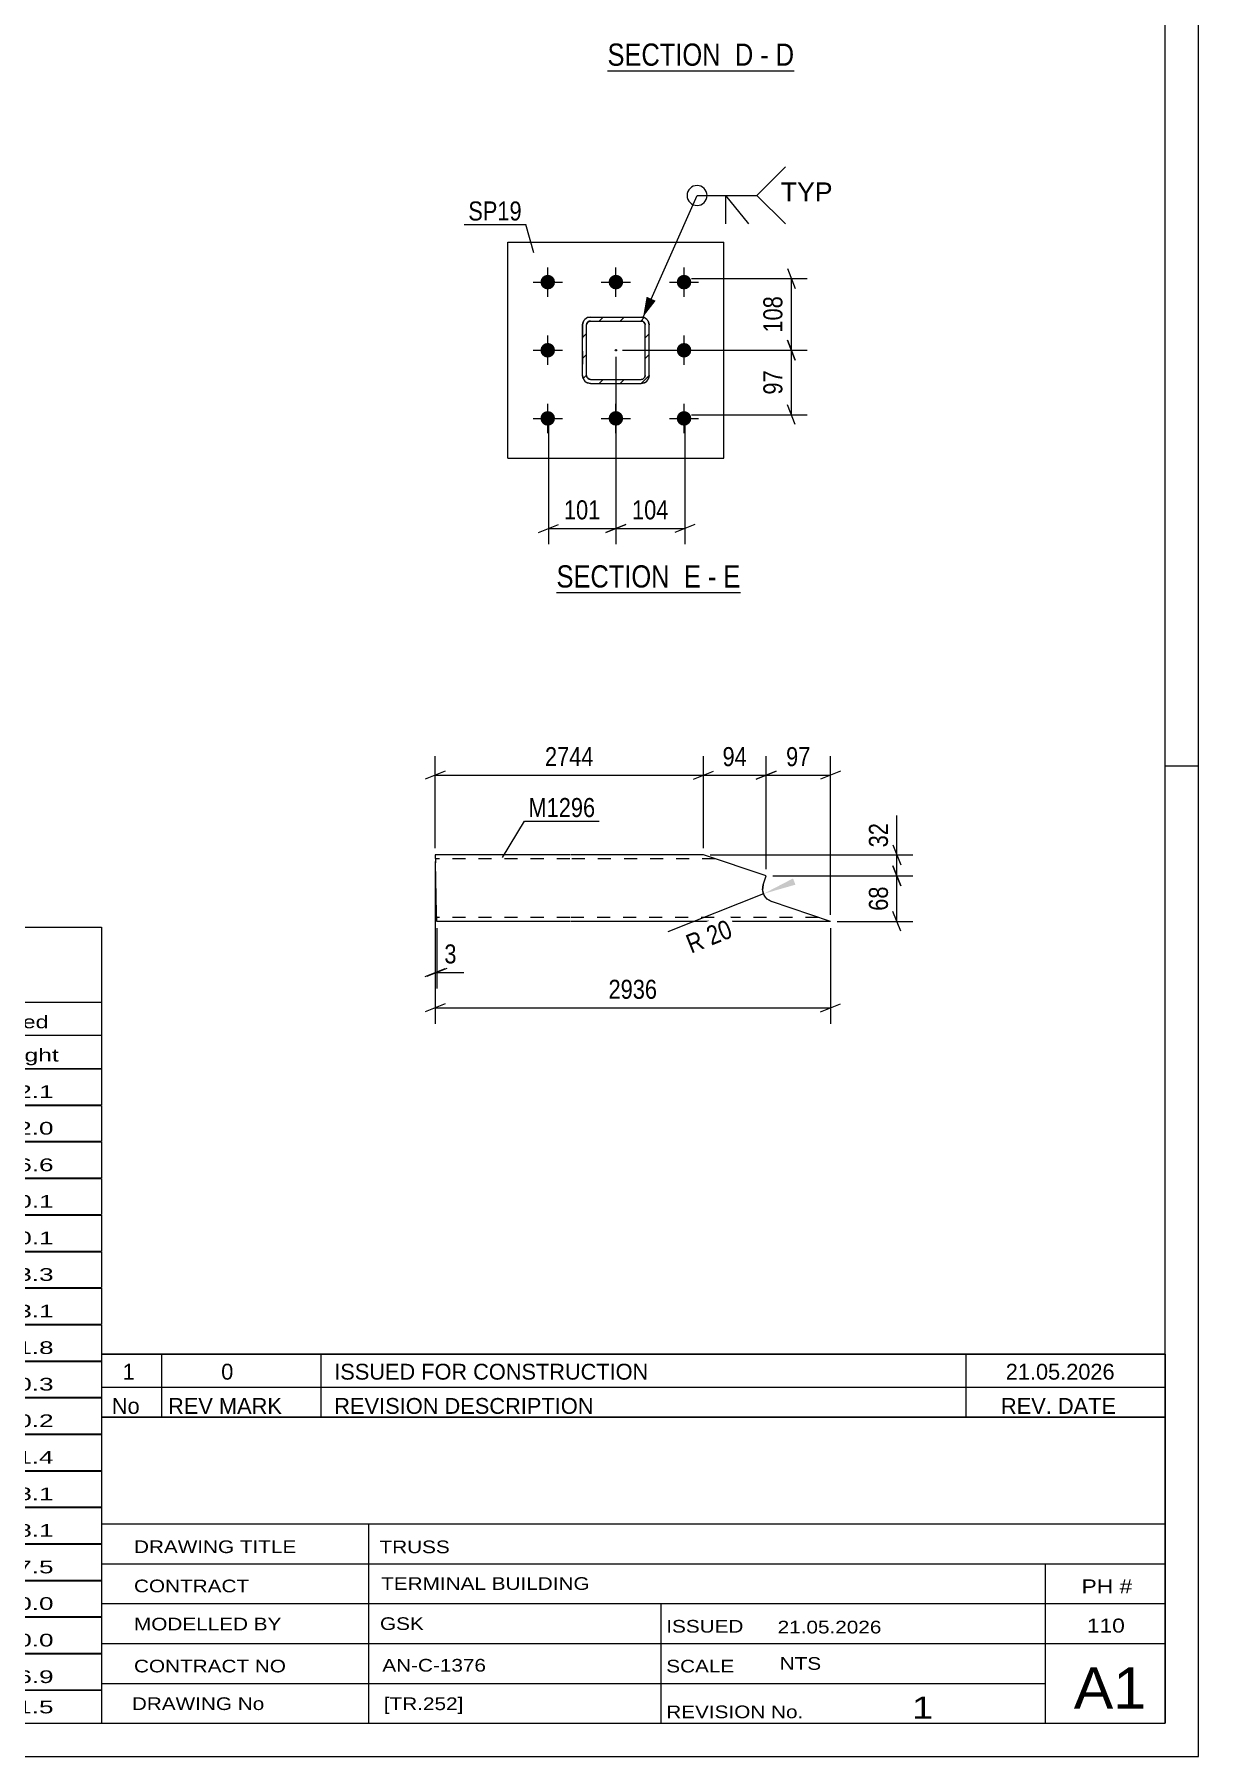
# Model space of a CAD drawing. Header units: millimetres. Extents: x 0 to 841, y 0 to 594.
# Drawn here: x 665.9 to 841, y 0 to 259.1 of the extents above; entities that cross this region are included whole.
import ezdxf

# ---------------------------------------------------------------- set-up
doc = ezdxf.new("R2010")
doc.units = ezdxf.units.MM
doc.linetypes.add('DXK_LINE_DOT2', pattern=[3.9198, 1.9599, -1.9599])
doc.linetypes.add('DXK_LINE_DOT3', pattern=[5.9187, 2.979, -0.9799, 0.9799, -0.9799])
doc.styles.add('Arial', font='ARIAL.TTF', dxfattribs={"height": 0.2})
doc.styles.add('Arial Narrow', font='ARIALN.TTF', dxfattribs={"height": 0.2})

# ---------------------------------------------------------------- blocks, each defined once
blk = doc.blocks.new('Unknown-122615941-1135')
at = {"color": 5, "linetype": 'Continuous'}
for p, q in [((841, 0), (841, 594)), ((836, 5), (836, 589)), ((841, 149), (836, 149)), ((5, 5), (836, 5)), ((0, 0), (841, 0))]:
    blk.add_line(p, q, dxfattribs=at)
blk = doc.blocks.new('Unknown-122615941-15 - 2517')
at = {"color": 6, "linetype": 'Continuous'}
blk.add_line((752.1, 253.6), (780.17, 253.6), dxfattribs=at)
at = {"color": 0, "linetype": 'Continuous'}
blk.add_wipeout([(770.21, 254.35), (770.21, 257.85), (752.1, 257.85), (752.1, 254.35)], dxfattribs=at)
at = {"color": 7, "linetype": 'Continuous', "style": 'Arial Narrow'}
blk.add_text('SECTION ', height=3.34, dxfattribs=at).set_placement((752.1, 254.35))
at = {"color": 0, "linetype": 'Continuous'}
blk.add_wipeout([(774.03, 254.35), (774.03, 257.85), (771.26, 257.85), (771.26, 254.35)], dxfattribs=at)
blk.add_wipeout([(776.35, 254.35), (776.35, 257.85), (775.08, 257.85), (775.08, 254.35)], dxfattribs=at)
at = {"color": 7, "linetype": 'Continuous', "style": 'Arial Narrow'}
blk.add_text('D', height=3.34, dxfattribs=at).set_placement((771.26, 254.35))
at = {"color": 0, "linetype": 'Continuous'}
blk.add_wipeout([(780.17, 254.35), (780.17, 257.85), (777.4, 257.85), (777.4, 254.35)], dxfattribs=at)
at = {"color": 7, "linetype": 'Continuous', "style": 'Arial Narrow'}
for s, p in [('D', (777.4, 254.35)), ('-', (775.08, 254.35))]:
    blk.add_text(s, height=3.34, dxfattribs=at).set_placement(p)
blk = doc.blocks.new('Unknown-122615941-16 - 5381')
at = {"color": 6, "linetype": 'Continuous'}
blk.add_line((744.43, 175.11), (772.08, 175.11), dxfattribs=at)
at = {"color": 0, "linetype": 'Continuous'}
blk.add_wipeout([(762.54, 175.86), (762.54, 179.36), (744.43, 179.36), (744.43, 175.86)], dxfattribs=at)
at = {"color": 7, "linetype": 'Continuous', "style": 'Arial Narrow'}
blk.add_text('SECTION ', height=3.34, dxfattribs=at).set_placement((744.43, 175.86))
at = {"color": 0, "linetype": 'Continuous'}
blk.add_wipeout([(766.15, 175.86), (766.15, 179.36), (763.59, 179.36), (763.59, 175.86)], dxfattribs=at)
blk.add_wipeout([(768.47, 175.86), (768.47, 179.36), (767.2, 179.36), (767.2, 175.86)], dxfattribs=at)
at = {"color": 7, "linetype": 'Continuous', "style": 'Arial Narrow'}
blk.add_text('E', height=3.34, dxfattribs=at).set_placement((763.59, 175.86))
at = {"color": 0, "linetype": 'Continuous'}
blk.add_wipeout([(772.08, 175.86), (772.08, 179.36), (769.52, 179.36), (769.52, 175.86)], dxfattribs=at)
at = {"color": 7, "linetype": 'Continuous', "style": 'Arial Narrow'}
for s, p in [('E', (769.52, 175.86)), ('-', (767.2, 175.86))]:
    blk.add_text(s, height=3.34, dxfattribs=at).set_placement(p)
blk = doc.blocks.new('Part-122615941-5414 - 5381')
at = {"linetype": 'Continuous'}
h = blk.add_hatch(dxfattribs=at)
h.set_pattern_fill('', scale=0.7, style=0, pattern_type=0)
h.set_pattern_definition([(45, (757.1572, 206.5517), (-1.57154, 1.57154), [])])
h.paths.add_polyline_path([(749.56, 206.55), (757.16, 206.55), (757.62, 206.64), (758.01, 206.9), (758.27, 207.29), (758.36, 207.75), (758.36, 215.35), (758.27, 215.81), (758.01, 216.2), (757.62, 216.46), (757.16, 216.55), (749.56, 216.55), (749.1, 216.46), (748.71, 216.2), (748.45, 215.81), (748.36, 215.35), (748.36, 207.75), (748.45, 207.29), (748.71, 206.9), (749.1, 206.64)])
h.paths.add_polyline_path([(749, 207.52), (748.96, 207.75), (748.96, 215.35), (749, 215.58), (749.13, 215.78), (749.33, 215.91), (749.56, 215.95), (757.16, 215.95), (757.39, 215.91), (757.58, 215.78), (757.71, 215.58), (757.76, 215.35), (757.76, 207.75), (757.71, 207.52), (757.58, 207.33), (757.39, 207.2), (757.16, 207.15), (749.56, 207.15), (749.33, 207.2), (749.13, 207.33)])
blk.add_hatch(color=30, dxfattribs=at).paths.add_polyline_path([(753.36, 211.45, -1), (753.36, 211.65, -1)])
at = {"color": 7, "linetype": 'DXK_LINE_DOT2'}
for p, q in [((748.36, 215.35), (748.45, 215.81)), ((748.36, 215.35), (748.36, 207.75)), ((749, 215.58), (748.96, 215.35)), ((748.96, 207.75), (748.96, 215.35)), ((749.13, 215.78), (749, 215.58)), ((749.1, 216.46), (749.56, 216.55)), ((749.33, 215.91), (749.13, 215.78)), ((749.56, 215.95), (749.33, 215.91)), ((749.56, 216.55), (757.16, 216.55)), ((749.56, 215.95), (757.16, 215.95)), ((757.16, 216.55), (757.62, 216.46)), ((757.39, 215.91), (757.16, 215.95)), ((757.58, 215.78), (757.39, 215.91)), ((757.71, 215.58), (757.58, 215.78)), ((757.76, 215.35), (757.71, 215.58)), ((757.76, 207.75), (757.76, 215.35)), ((758.27, 215.81), (758.36, 215.35)), ((758.36, 207.75), (758.36, 215.35)), ((748.45, 207.29), (748.36, 207.75)), ((748.96, 207.75), (749, 207.52)), ((749, 207.52), (749.13, 207.33)), ((749.13, 207.33), (749.33, 207.2)), ((757.39, 207.2), (757.58, 207.33)), ((757.58, 207.33), (757.71, 207.52)), ((757.71, 207.52), (757.76, 207.75)), ((758.36, 207.75), (758.27, 207.29)), ((749.56, 206.55), (749.1, 206.64)), ((749.33, 207.2), (749.56, 207.15)), ((749.56, 207.15), (757.16, 207.15)), ((749.56, 206.55), (757.16, 206.55)), ((757.16, 207.15), (757.39, 207.2)), ((757.62, 206.64), (757.16, 206.55))]:
    blk.add_line(p, q, dxfattribs=at)
at = {"color": 2, "linetype": 'Continuous'}
for p, q in [((748.45, 215.81), (748.36, 215.35)), ((748.36, 215.35), (748.36, 215.35)), ((748.36, 207.75), (748.36, 215.35)), ((748.96, 215.35), (749, 215.58)), ((748.96, 215.35), (748.96, 215.35)), ((748.96, 207.75), (748.96, 215.35)), ((749, 215.58), (749.13, 215.78)), ((749.56, 216.55), (749.1, 216.46)), ((749.13, 215.78), (749.33, 215.91)), ((749.33, 215.91), (749.56, 215.95)), ((749.56, 216.55), (749.56, 216.55)), ((749.56, 216.55), (757.16, 216.55)), ((749.56, 215.95), (749.56, 215.95)), ((749.56, 215.95), (757.16, 215.95)), ((757.16, 216.55), (757.16, 216.55)), ((757.62, 216.46), (757.16, 216.55)), ((757.16, 215.95), (757.16, 215.95)), ((757.16, 215.95), (757.39, 215.91)), ((757.39, 215.91), (757.58, 215.78)), ((757.58, 215.78), (757.71, 215.58)), ((757.71, 215.58), (757.76, 215.35)), ((757.76, 215.35), (757.76, 215.35)), ((757.76, 207.75), (757.76, 215.35)), ((758.36, 215.35), (758.27, 215.81)), ((758.36, 215.35), (758.36, 215.35)), ((758.36, 207.75), (758.36, 215.35)), ((748.36, 207.75), (748.36, 207.75)), ((748.36, 207.75), (748.45, 207.29)), ((748.96, 207.75), (748.96, 207.75)), ((749, 207.52), (748.96, 207.75)), ((749.13, 207.33), (749, 207.52)), ((749.33, 207.2), (749.13, 207.33)), ((757.58, 207.33), (757.39, 207.2)), ((757.71, 207.52), (757.58, 207.33)), ((757.76, 207.75), (757.71, 207.52)), ((757.76, 207.75), (757.76, 207.75)), ((758.27, 207.29), (758.36, 207.75)), ((758.36, 207.75), (758.36, 207.75)), ((749.1, 206.64), (749.56, 206.55)), ((749.56, 207.15), (749.33, 207.2)), ((749.56, 207.15), (749.56, 207.15)), ((749.56, 207.15), (757.16, 207.15)), ((749.56, 206.55), (749.56, 206.55)), ((749.56, 206.55), (757.16, 206.55)), ((757.39, 207.2), (757.16, 207.15)), ((757.16, 207.15), (757.16, 207.15)), ((757.16, 206.55), (757.62, 206.64)), ((757.16, 206.55), (757.16, 206.55))]:
    blk.add_line(p, q, dxfattribs=at)
at = {"color": 7, "linetype": 'DXK_LINE_DOT3'}
blk.add_line((753.36, 211.55), (753.36, 211.55), dxfattribs=at)
at = {"color": 30, "linetype": 'DXK_LINE_DOT3'}
blk.add_line((753.36, 211.55), (753.36, 211.55), dxfattribs=at)
at = {"color": 30, "linetype": 'Continuous'}
blk.add_circle((753.36, 211.55), 0.1, dxfattribs=at)
at = {"color": 7, "linetype": 'DXK_LINE_DOT2'}
for centre, start, end in [((749.56, 215.35), 112.4999, 157.4999), ((757.16, 215.35), 22.4999, 67.4999), ((749.56, 207.75), 202.4999, 247.4999), ((757.16, 207.75), 292.4999, 337.4999)]:
    blk.add_arc(centre, 1.2, start, end, dxfattribs=at)
at = {"color": 2, "linetype": 'Continuous'}
for centre, start, end in [((749.56, 215.35), 112.4999, 157.4999), ((757.16, 215.35), 22.4999, 67.4999), ((749.56, 207.75), 202.4999, 247.4999), ((757.16, 207.75), 292.4999, 337.4999)]:
    blk.add_arc(centre, 1.2, start, end, dxfattribs=at)
blk = doc.blocks.new('Bolt-122615941-5438 - 5381')
at = {"linetype": 'Continuous'}
for points in [[(743.11, 222.9, -1), (743.11, 220.7, -1)], [(753.36, 222.9, -1), (753.36, 220.7, -1)], [(763.61, 222.9, -1), (763.61, 220.7, -1)], [(743.11, 212.65, -1), (743.11, 210.45, -1)], [(763.61, 212.65, -1), (763.61, 210.45, -1)], [(743.11, 202.4, -1), (743.11, 200.2, -1)], [(753.36, 202.4, -1), (753.36, 200.2, -1)], [(763.61, 202.4, -1), (763.61, 200.2, -1)]]:
    blk.add_hatch(color=1, dxfattribs=at).paths.add_polyline_path(points)
at = {"color": 1, "linetype": 'Continuous'}
for p, q in [((743.11, 219.6), (743.11, 224)), ((753.36, 219.6), (753.36, 224)), ((763.61, 219.6), (763.61, 224)), ((740.91, 221.8), (745.31, 221.8)), ((751.16, 221.8), (755.56, 221.8)), ((761.41, 221.8), (765.81, 221.8)), ((743.11, 209.35), (743.11, 213.75)), ((763.61, 209.35), (763.61, 213.75)), ((740.91, 211.55), (745.31, 211.55)), ((761.41, 211.55), (765.81, 211.55)), ((743.11, 199.1), (743.11, 203.5)), ((753.36, 199.1), (753.36, 203.5)), ((763.61, 199.1), (763.61, 203.5)), ((740.91, 201.3), (745.31, 201.3)), ((751.16, 201.3), (755.56, 201.3)), ((761.41, 201.3), (765.81, 201.3))]:
    blk.add_line(p, q, dxfattribs=at)
blk = doc.blocks.new('Part-122615941-5468 - 5381')
at = {"color": 2, "linetype": 'Continuous'}
for p, q in [((737.11, 195.3), (737.11, 227.8)), ((737.11, 227.8), (769.61, 227.8)), ((769.61, 195.3), (769.61, 227.8)), ((737.11, 195.3), (769.61, 195.3))]:
    blk.add_line(p, q, dxfattribs=at)
blk = doc.blocks.new('Part-122615941-12100 - 12099')
at = {"color": 2, "linetype": 'Continuous'}
for p, q in [((746.42, 135.64), (726.18, 135.64)), ((726.18, 135.64), (726.21, 134.44)), ((766.52, 135.64), (746.52, 135.64)), ((775.95, 132.48), (766.52, 135.64)), ((726.4, 126.84), (726.21, 134.44)), ((775.5, 131.15), (775.95, 132.48)), ((775.4, 130.38), (775.5, 131.15)), ((776.76, 128.62), (776.08, 129.01)), ((785.63, 125.64), (776.76, 128.62)), ((726.43, 125.73), (726.4, 126.84)), ((726.43, 125.64), (726.43, 125.73)), ((746.42, 125.64), (726.43, 125.64)), ((785.63, 125.64), (746.52, 125.64))]:
    blk.add_line(p, q, dxfattribs=at)
at = {"color": 7, "linetype": 'DXK_LINE_DOT2'}
for p, q in [((726.18, 135.64), (726.18, 135.55)), ((726.18, 135.55), (726.19, 135.29)), ((746.42, 135.04), (726.19, 135.04)), ((768.3, 135.04), (746.52, 135.04)), ((775.5, 131.15), (775.4, 130.38)), ((775.4, 130.38), (775.5, 131.15)), ((775.5, 131.15), (775.4, 130.38)), ((776.08, 129.01), (776.76, 128.62)), ((776.76, 128.62), (776.08, 129.01)), ((776.08, 129.01), (776.76, 128.62)), ((726.42, 125.99), (726.4, 126.84)), ((746.42, 126.24), (726.42, 126.24)), ((783.84, 126.24), (746.52, 126.24))]:
    blk.add_line(p, q, dxfattribs=at)
at = {"color": 2, "linetype": 'Continuous'}
blk.add_arc((777.4, 130.51), 2, 183.9479, 228.9479, dxfattribs=at)
at = {"color": 7, "linetype": 'DXK_LINE_DOT2'}
blk.add_arc((777.4, 130.51), 2, 183.9479, 228.9479, dxfattribs=at)
blk.add_arc((777.4, 130.51), 2, 183.9479, 228.9479, dxfattribs=at)
blk.add_arc((777.4, 130.51), 2, 183.9479, 228.9479, dxfattribs=at)
blk = doc.blocks.new('StraightDimension-122615941-10944 - 5381')
at = {"color": 7, "linetype": 'Continuous'}
for p, q in [((753.36, 210.55), (753.36, 182.36)), ((763.71, 200.86), (763.71, 182.36)), ((751.86, 184.16), (754.86, 185.36)), ((753.36, 184.76), (763.71, 184.76)), ((765.21, 185.36), (762.21, 184.16))]:
    blk.add_line(p, q, dxfattribs=at)
at = {"color": 0}
blk.add_wipeout([(761.88, 185.51), (761.88, 189.71), (755.19, 189.71), (755.19, 185.51)], dxfattribs=at)
at = {"color": 3, "style": 'Arial Narrow'}
blk.add_text('104', height=2.863, dxfattribs=at).set_placement((755.79, 186.11))
blk = doc.blocks.new('StraightDimension-122615941-10945 - 5381')
at = {"color": 7, "linetype": 'Continuous'}
for p, q in [((753.36, 210.55), (753.36, 182.36)), ((743.21, 200.86), (743.21, 182.36)), ((741.71, 184.16), (744.71, 185.36)), ((743.21, 184.76), (753.36, 184.76)), ((754.86, 185.36), (751.86, 184.16))]:
    blk.add_line(p, q, dxfattribs=at)
at = {"color": 0}
blk.add_wipeout([(751.63, 185.51), (751.63, 189.71), (744.94, 189.71), (744.94, 185.51)], dxfattribs=at)
at = {"color": 3, "style": 'Arial Narrow'}
blk.add_text('101', height=2.863, dxfattribs=at).set_placement((745.54, 186.11))
blk = doc.blocks.new('StraightDimension-122615941-10960 - 5381')
at = {"color": 7, "linetype": 'Continuous'}
for p, q in [((779.15, 223.86), (780.35, 220.86)), ((764.71, 222.36), (782.15, 222.36)), ((779.75, 211.55), (779.75, 222.36)), ((780.35, 210.05), (779.15, 213.05)), ((754.36, 211.55), (782.15, 211.55))]:
    blk.add_line(p, q, dxfattribs=at)
at = {"color": 0}
blk.add_wipeout([(779, 220.3), (774.8, 220.3), (774.8, 213.61), (779, 213.61)], dxfattribs=at)
at = {"color": 3, "style": 'Arial Narrow'}
blk.add_text('108', height=2.863, rotation=90.0002, dxfattribs=at).set_placement((778.4, 214.21))
blk = doc.blocks.new('StraightDimension-122615941-10961 - 5381')
at = {"color": 7, "linetype": 'Continuous'}
for p, q in [((779.15, 213.05), (780.35, 210.05)), ((754.36, 211.55), (782.15, 211.55)), ((779.75, 201.86), (779.75, 211.55)), ((780.35, 200.36), (779.15, 203.36)), ((764.71, 201.86), (782.15, 201.86))]:
    blk.add_line(p, q, dxfattribs=at)
at = {"color": 0}
blk.add_wipeout([(779, 209.13), (774.8, 209.13), (774.8, 204.28), (779, 204.28)], dxfattribs=at)
at = {"color": 3, "style": 'Arial Narrow'}
blk.add_text('97', height=2.863, rotation=90.0002, dxfattribs=at).set_placement((778.4, 204.88))
blk = doc.blocks.new('StraightDimension-122615941-12713 - 12099')
at = {"color": 7, "linetype": 'Continuous'}
for p, q in [((726.18, 134.64), (726.18, 110.24)), ((785.63, 124.64), (785.63, 110.24)), ((727.68, 113.24), (724.68, 112.04)), ((726.18, 112.64), (785.63, 112.64)), ((784.13, 112.04), (787.13, 113.24))]:
    blk.add_line(p, q, dxfattribs=at)
at = {"color": 0}
blk.add_wipeout([(760.16, 113.39), (760.16, 117.59), (751.65, 117.59), (751.65, 113.39)], dxfattribs=at)
at = {"color": 3, "style": 'Arial Narrow'}
blk.add_text('2936', height=2.863, dxfattribs=at).set_placement((752.25, 113.99))
blk = doc.blocks.new('StraightDimension-122615941-12609 - 12099')
at = {"color": 7, "linetype": 'Continuous'}
for p, q in [((775.95, 133.48), (775.95, 150.49)), ((785.63, 126.64), (785.63, 150.49)), ((774.45, 147.04), (777.45, 148.24)), ((787.13, 148.24), (784.13, 147.04)), ((775.95, 147.64), (785.63, 147.64))]:
    blk.add_line(p, q, dxfattribs=at)
at = {"color": 0}
blk.add_wipeout([(783.22, 148.39), (783.22, 152.59), (778.36, 152.59), (778.36, 148.39)], dxfattribs=at)
at = {"color": 3, "style": 'Arial Narrow'}
blk.add_text('97', height=2.863, dxfattribs=at).set_placement((778.96, 148.99))
blk = doc.blocks.new('StraightDimension-122615941-12610 - 12099')
at = {"color": 7, "linetype": 'Continuous'}
for p, q in [((766.52, 136.64), (766.52, 150.49)), ((775.95, 133.48), (775.95, 150.49)), ((765.02, 147.04), (768.02, 148.24)), ((777.45, 148.24), (774.45, 147.04)), ((766.52, 147.64), (775.95, 147.64))]:
    blk.add_line(p, q, dxfattribs=at)
at = {"color": 0}
blk.add_wipeout([(773.66, 148.39), (773.66, 152.59), (768.8, 152.59), (768.8, 148.39)], dxfattribs=at)
at = {"color": 3, "style": 'Arial Narrow'}
blk.add_text('94', height=2.863, dxfattribs=at).set_placement((769.4, 148.99))
blk = doc.blocks.new('StraightDimension-122615941-12611 - 12099')
at = {"color": 7, "linetype": 'Continuous'}
for p, q in [((726.18, 136.64), (726.18, 150.49)), ((766.52, 136.64), (766.52, 150.49)), ((727.68, 148.24), (724.68, 147.04)), ((765.02, 147.04), (768.02, 148.24)), ((726.18, 147.64), (766.52, 147.64))]:
    blk.add_line(p, q, dxfattribs=at)
at = {"color": 0}
blk.add_wipeout([(750.6, 148.39), (750.6, 152.59), (742.09, 152.59), (742.09, 148.39)], dxfattribs=at)
at = {"color": 3, "style": 'Arial Narrow'}
blk.add_text('2744', height=2.863, dxfattribs=at).set_placement((742.69, 148.99))
blk = doc.blocks.new('StraightDimension-122615941-12695 - 12099')
at = {"color": 7, "linetype": 'Continuous'}
for p, q in [((726.18, 134.64), (726.18, 115.56)), ((726.43, 124.64), (726.43, 115.56)), ((724.68, 117.36), (727.68, 118.56)), ((727.93, 118.56), (724.93, 117.36)), ((726.18, 117.96), (726.43, 117.96))]:
    blk.add_line(p, q, dxfattribs=at)
at = {"color": 0}
blk.add_wipeout([(729.98, 118.71), (729.98, 122.91), (726.96, 122.91), (726.96, 118.71)], dxfattribs=at)
at = {"color": 7, "linetype": 'Continuous'}
blk.add_line((726.43, 117.96), (730.51, 117.96), dxfattribs=at)
blk.add_line((726.43, 117.96), (730.51, 117.96), dxfattribs=at)
at = {"color": 3, "style": 'Arial Narrow'}
blk.add_text('3', height=2.86, dxfattribs=at).set_placement((727.56, 119.31))
blk = doc.blocks.new('StraightDimension-122615941-12724 - 12099')
at = {"color": 7, "linetype": 'Continuous'}
for p, q in [((767.52, 135.64), (798.03, 135.64)), ((795.03, 137.14), (796.23, 134.14)), ((795.63, 132.48), (795.63, 135.64)), ((776.95, 132.48), (798.03, 132.48)), ((796.23, 130.98), (795.03, 133.98))]:
    blk.add_line(p, q, dxfattribs=at)
at = {"color": 0}
blk.add_wipeout([(794.88, 141.02), (790.68, 141.02), (790.68, 136.17), (794.88, 136.17)], dxfattribs=at)
at = {"color": 7, "linetype": 'Continuous'}
blk.add_line((795.63, 135.64), (795.63, 141.55), dxfattribs=at)
blk.add_line((795.63, 135.64), (795.63, 141.55), dxfattribs=at)
at = {"color": 3, "style": 'Arial Narrow'}
blk.add_text('32', height=2.863, rotation=90.0002, dxfattribs=at).set_placement((794.28, 136.77))
blk = doc.blocks.new('StraightDimension-122615941-12725 - 12099')
at = {"color": 7, "linetype": 'Continuous'}
for p, q in [((776.95, 132.48), (798.03, 132.48)), ((795.03, 133.98), (796.23, 130.98)), ((795.63, 125.64), (795.63, 132.48)), ((796.23, 124.14), (795.03, 127.14)), ((786.63, 125.64), (798.03, 125.64))]:
    blk.add_line(p, q, dxfattribs=at)
at = {"color": 0}
blk.add_wipeout([(794.88, 131.49), (790.68, 131.49), (790.68, 126.63), (794.88, 126.63)], dxfattribs=at)
at = {"color": 3, "style": 'Arial Narrow'}
blk.add_text('68', height=2.863, rotation=90.0002, dxfattribs=at).set_placement((794.28, 127.23))
blk = doc.blocks.new('RadiusDimension-122615941-12827 - 12099')
at = {"linetype": 'Continuous'}
blk.add_hatch(color=7, dxfattribs=at).paths.add_polyline_path([(780.37, 131.16), (775.54, 129.77), (780, 132.09)])
at = {"color": 7, "linetype": 'Continuous'}
blk.add_line((775.54, 129.77), (761.17, 124.06), dxfattribs=at)
blk.add_arc((777.4, 130.51), 2, 183.9479, 219.4522, dxfattribs=at)
at = {"color": 0}
blk.add_wipeout([(771.9, 123), (770.35, 126.9), (762.78, 123.89), (764.34, 119.99)], dxfattribs=at)
at = {"color": 3, "style": 'Arial Narrow'}
blk.add_text('R 20', height=2.863, rotation=21.6979, dxfattribs=at).set_placement((764.67, 120.77))
blk = doc.blocks.new('Unknown-122615941-12955')
at = {"color": 7, "linetype": 'Continuous'}
for p, q in [((676, 51.05), (676, 5)), ((676, 51.05), (836, 51.05)), ((836, 51), (836, 5)), ((676, 35), (836, 35)), ((716.14, 35), (716.14, 5)), ((676, 29), (836, 29)), ((818, 5.05), (818, 29.05)), ((676, 23), (836, 23)), ((760.14, 23), (760.14, 5)), ((676, 17), (836, 17)), ((676, 11), (818, 11)), ((676, 5), (836, 5))]:
    blk.add_line(p, q, dxfattribs=at)
at = {"color": 7, "style": 'Arial Narrow'}
for s, height, width, p in [('DRAWING TITLE', 1.9089, 1.425378, (680.88, 30.61)), ('TRUSS', 1.909, 1.425378, (717.81, 30.59)), ('CONTRACT', 1.909, 1.425378, (680.88, 24.71)), ('TERMINAL BUILDING', 1.9089, 1.425378, (718.06, 25.07)), ('MODELLED BY', 1.9089, 1.425378, (680.88, 18.98)), ('GSK', 1.909, 1.425378, (717.88, 19.04)), ('ISSUED', 1.909, 1.425378, (760.94, 18.64)), ('21.05.2026', 1.909, 1.425378, (777.69, 18.52)), ('CONTRACT NO', 1.9089, 1.425378, (680.88, 12.66)), ('AN-C-1376', 1.909, 1.425378, (718.23, 12.78)), ('SCALE', 1.909, 1.425378, (760.94, 12.65)), ('A1', 6.204, 1.25, (822.24, 7.2)), ('DRAWING No', 1.909, 1.425378, (680.56, 7)), ('[TR.252]', 1.909, 1.425378, (718.46, 6.99)), ('1', 3.34, 1.5, (797.91, 5.68)), ('REVISION No.', 1.9089, 1.425378, (760.94, 5.77))]:
    blk.add_text(s, height=height, dxfattribs=dict(at, width=width)).set_placement(p)
at = {"color": 7, "linetype": 'Continuous', "style": 'Arial Narrow'}
for s, height, width, p in [('PH #', 2.1, 1.42538, (823.4, 24.55)), ('110', 2.1, 1.42538, (824.19, 18.65)), ('NTS', 1.909, 1.425378, (778, 13.05))]:
    blk.add_text(s, height=height, dxfattribs=dict(at, width=width)).set_placement(p)
blk = doc.blocks.new('Unknown-122615941-12956')
at = {"color": 7, "linetype": 'Continuous'}
for p, q in [((516, 124.75), (676, 124.75)), ((516, 113.5), (516, 124.75)), ((676, 124.75), (676, 113.5)), ((516, 113.5), (676, 113.5)), ((516, 113.5), (516, 108.5)), ((676, 113.5), (676, 108.5)), ((516, 108.5), (676, 108.5)), ((516, 108.5), (516, 103.5)), ((540, 108.5), (540, 103.5)), ((575.5, 108.5), (575.5, 103.5)), ((601.5, 108.5), (601.5, 103.5)), ((614.5, 108.5), (614.5, 103.5)), ((632, 108.5), (632, 103.5)), ((654, 108.5), (654, 103.5)), ((676, 108.5), (676, 103.5)), ((516, 103.5), (676, 103.5)), ((516, 103.45), (516, 98.05)), ((516, 103.45), (676, 103.45)), ((540, 103.5), (540, 98)), ((575.5, 103.5), (575.5, 98)), ((601.5, 103.5), (601.5, 98)), ((614.5, 103.5), (614.5, 98)), ((632, 103.5), (632, 98)), ((654, 103.5), (654, 98)), ((676, 103.45), (676, 98.05)), ((516, 98.05), (676, 98.05)), ((516, 97.95), (516, 92.55)), ((516, 97.95), (676, 97.95)), ((540, 98), (540, 92.5)), ((575.5, 98), (575.5, 92.5)), ((601.5, 98), (601.5, 92.5)), ((614.5, 98), (614.5, 92.5)), ((632, 98), (632, 92.5)), ((654, 98), (654, 92.5)), ((676, 97.95), (676, 92.55)), ((516, 92.55), (676, 92.55)), ((516, 92.45), (516, 87.05)), ((516, 92.45), (676, 92.45)), ((540, 92.5), (540, 87)), ((575.5, 92.5), (575.5, 87)), ((601.5, 92.5), (601.5, 87)), ((614.5, 92.5), (614.5, 87)), ((632, 92.5), (632, 87)), ((654, 92.5), (654, 87)), ((676, 92.45), (676, 87.05)), ((516, 87.05), (676, 87.05)), ((516, 86.95), (516, 81.55)), ((516, 86.95), (676, 86.95)), ((540, 87), (540, 81.5)), ((575.5, 87), (575.5, 81.5)), ((601.5, 87), (601.5, 81.5)), ((614.5, 87), (614.5, 81.5)), ((632, 87), (632, 81.5)), ((654, 87), (654, 81.5)), ((676, 86.95), (676, 81.55)), ((516, 81.55), (676, 81.55)), ((516, 81.45), (516, 76.05)), ((516, 81.45), (676, 81.45)), ((540, 81.5), (540, 76)), ((575.5, 81.5), (575.5, 76)), ((601.5, 81.5), (601.5, 76)), ((614.5, 81.5), (614.5, 76)), ((632, 81.5), (632, 76)), ((654, 81.5), (654, 76)), ((676, 81.45), (676, 76.05)), ((516, 76.05), (676, 76.05)), ((516, 75.95), (516, 70.55)), ((516, 75.95), (676, 75.95)), ((540, 76), (540, 70.5)), ((575.5, 76), (575.5, 70.5)), ((601.5, 76), (601.5, 70.5)), ((614.5, 76), (614.5, 70.5)), ((632, 76), (632, 70.5)), ((654, 76), (654, 70.5)), ((676, 75.95), (676, 70.55)), ((516, 70.55), (676, 70.55)), ((516, 70.45), (516, 65.05)), ((516, 70.45), (676, 70.45)), ((540, 70.5), (540, 65)), ((575.5, 70.5), (575.5, 65)), ((601.5, 70.5), (601.5, 65)), ((614.5, 70.5), (614.5, 65)), ((632, 70.5), (632, 65)), ((654, 70.5), (654, 65)), ((676, 70.45), (676, 65.05)), ((516, 65.05), (676, 65.05)), ((516, 64.95), (516, 59.55)), ((516, 64.95), (676, 64.95)), ((540, 65), (540, 59.5)), ((575.5, 65), (575.5, 59.5)), ((601.5, 65), (601.5, 59.5)), ((614.5, 65), (614.5, 59.5)), ((632, 65), (632, 59.5)), ((654, 65), (654, 59.5)), ((676, 64.95), (676, 59.55)), ((516, 59.55), (676, 59.55)), ((516, 59.45), (516, 54.05)), ((516, 59.45), (676, 59.45)), ((540, 59.5), (540, 54)), ((575.5, 59.5), (575.5, 54)), ((601.5, 59.5), (601.5, 54)), ((614.5, 59.5), (614.5, 54)), ((632, 59.5), (632, 54)), ((654, 59.5), (654, 54)), ((676, 59.45), (676, 54.05)), ((516, 54.05), (676, 54.05)), ((516, 53.95), (516, 48.55)), ((516, 53.95), (676, 53.95)), ((540, 54), (540, 48.5)), ((575.5, 54), (575.5, 48.5)), ((601.5, 54), (601.5, 48.5)), ((614.5, 54), (614.5, 48.5)), ((632, 54), (632, 48.5)), ((654, 54), (654, 48.5)), ((676, 53.95), (676, 48.55)), ((516, 48.55), (676, 48.55)), ((516, 48.45), (516, 43.05)), ((516, 48.45), (676, 48.45)), ((540, 48.5), (540, 43)), ((575.5, 48.5), (575.5, 43)), ((601.5, 48.5), (601.5, 43)), ((614.5, 48.5), (614.5, 43)), ((632, 48.5), (632, 43)), ((654, 48.5), (654, 43)), ((676, 48.45), (676, 43.05)), ((516, 43.05), (676, 43.05)), ((516, 42.95), (516, 37.55)), ((516, 42.95), (676, 42.95)), ((540, 43), (540, 37.5)), ((575.5, 43), (575.5, 37.5)), ((601.5, 43), (601.5, 37.5)), ((614.5, 43), (614.5, 37.5)), ((632, 43), (632, 37.5)), ((654, 43), (654, 37.5)), ((676, 42.95), (676, 37.55)), ((516, 37.55), (676, 37.55)), ((516, 37.45), (516, 32.05)), ((516, 37.45), (676, 37.45)), ((540, 37.5), (540, 32)), ((575.5, 37.5), (575.5, 32)), ((601.5, 37.5), (601.5, 32)), ((614.5, 37.5), (614.5, 32)), ((632, 37.5), (632, 32)), ((654, 37.5), (654, 32)), ((676, 37.45), (676, 32.05)), ((516, 32.05), (676, 32.05)), ((516, 31.95), (516, 26.55)), ((516, 31.95), (676, 31.95)), ((540, 32), (540, 26.5)), ((575.5, 32), (575.5, 26.5)), ((601.5, 32), (601.5, 26.5)), ((614.5, 32), (614.5, 26.5)), ((632, 32), (632, 26.5)), ((654, 32), (654, 26.5)), ((676, 31.95), (676, 26.55)), ((516, 26.55), (676, 26.55)), ((516, 26.45), (516, 21.05)), ((516, 26.45), (676, 26.45)), ((540, 26.5), (540, 21)), ((575.5, 26.5), (575.5, 21)), ((601.5, 26.5), (601.5, 21)), ((614.5, 26.5), (614.5, 21)), ((632, 26.5), (632, 21)), ((654, 26.5), (654, 21)), ((676, 26.45), (676, 21.05)), ((516, 21.05), (676, 21.05)), ((516, 20.95), (516, 15.55)), ((516, 20.95), (676, 20.95)), ((540, 21), (540, 15.5)), ((575.5, 21), (575.5, 15.5)), ((601.5, 21), (601.5, 15.5)), ((614.5, 21), (614.5, 15.5)), ((632, 21), (632, 15.5)), ((654, 21), (654, 15.5)), ((676, 20.95), (676, 15.55)), ((516, 15.55), (676, 15.55)), ((516, 15.45), (516, 10.05)), ((516, 15.45), (676, 15.45)), ((540, 15.5), (540, 10)), ((575.5, 15.5), (575.5, 10)), ((601.5, 15.5), (601.5, 10)), ((614.5, 15.5), (614.5, 10)), ((632, 15.5), (632, 10)), ((654, 15.5), (654, 10)), ((676, 15.45), (676, 10.05)), ((516, 10.05), (676, 10.05)), ((516, 10), (676, 10)), ((516, 10), (516, 5)), ((632, 10), (632, 5)), ((654, 10), (654, 5)), ((676, 10), (676, 5)), ((516, 5), (676, 5))]:
    blk.add_line(p, q, dxfattribs=at)
at = {"color": 7, "style": 'Arial Narrow'}
for s, height, width, p in [('GENERAL NOTES & WELD DETAILS :', 2.8633, 1.4, (517.15, 117.06)), ('REFER TYP DRAWING TYP-01', 1.9089, 1.6, (600.7, 117.16)), ("MATERIAL LIST FOR ASSEMBLY MK'D", 1.9089, 1.6, (517.15, 109.56)), ('TR252', 1.909, 1.794707, (609.9, 109.47)), ('1', 1.91, 1.794707, (638.08, 109.56)), ('No. Required', 1.9089, 1.6, (647.41, 109.56)), ('Mark', 1.909, 1.7, (517.34, 104.5)), ('Profile', 1.909, 1.7, (550.41, 104.5)), ('Material', 1.909, 1.7, (580.54, 104.56)), ('No.', 1.909, 1.7, (605.5, 104.56)), ('Length', 1.909, 1.7, (616, 104.56)), ('Area', 1.909, 1.7, (638.5, 104.56)), ('Weight', 1.909, 1.7, (658, 104.56))]:
    blk.add_text(s, height=height, dxfattribs=dict(at, width=width)).set_placement(p)
at = {"color": 7, "linetype": 'Continuous', "style": 'Arial Narrow'}
for s, height, width, p in [('TR252', 1.909, 1.794707, (517.5, 99.06)), ('RHS300*200*10', 1.9089, 1.794707, (542, 99.06)), ('E350', 1.909, 1.794707, (581.74, 99.06)), ('1', 1.91, 1.794707, (605.86, 99.06)), ('15951', 1.909, 1.794707, (616.4, 99.06)), ('15.9', 1.909, 1.794707, (640.13, 99.06)), ('1202.1', 1.909, 1.794707, (656.77, 99.06)), ('BC407', 1.909, 1.794707, (517.5, 93.56)), ('RHS300*200*10', 1.9089, 1.794707, (542, 93.56)), ('E350', 1.909, 1.794707, (581.74, 93.56)), ('1', 1.91, 1.794707, (605.86, 93.56)), ('15951', 1.909, 1.794707, (616.4, 93.56)), ('15.9', 1.909, 1.794707, (640.13, 93.56)), ('1202.0', 1.909, 1.794707, (656.77, 93.56)), ('M106', 1.909, 1.794707, (517.5, 88.06)), ('SHS132*8', 1.909, 1.794707, (542, 88.06)), ('E350', 1.909, 1.794707, (581.74, 88.06)), ('4', 1.91, 1.794707, (605.86, 88.06)), ('4012', 1.909, 1.794707, (618.58, 88.06)), ('2.1', 1.909, 1.794707, (642.32, 88.06)), ('486.6', 1.909, 1.794707, (658.96, 88.06)), ('M105', 1.909, 1.794707, (517.5, 82.56)), ('SHS132*8', 1.909, 1.794707, (542, 82.56)), ('E350', 1.909, 1.794707, (581.74, 82.56)), ('8', 1.91, 1.794707, (605.86, 82.56)), ('1946', 1.909, 1.794707, (618.58, 82.56)), ('1.0', 1.909, 1.794707, (642.32, 82.56)), ('470.1', 1.909, 1.794707, (658.96, 82.56)), ('M1304', 1.909, 1.794707, (517.5, 77.06)), ('SHS132*8', 1.909, 1.794707, (542, 77.06)), ('E350', 1.909, 1.794707, (581.74, 77.06)), ('5', 1.91, 1.794707, (605.86, 77.06)), ('2890', 1.909, 1.794707, (618.58, 77.06)), ('1.5', 1.909, 1.794707, (642.32, 77.06)), ('450.1', 1.909, 1.794707, (658.96, 77.06)), ('SP5', 1.909, 1.794707, (517.5, 71.56)), ('PL25*440', 1.909, 1.794707, (542, 71.56)), ('E350', 1.909, 1.794707, (581.74, 71.56)), ('2', 1.91, 1.794707, (605.86, 71.56)), ('540', 1.909, 1.794707, (620.77, 71.56)), ('0.5', 1.909, 1.794707, (642.32, 71.56)), ('93.3', 1.909, 1.794707, (661.14, 71.56)), ('SP19', 1.909, 1.794707, (517.5, 66.06)), ('PL16*325', 1.909, 1.794707, (542, 66.06)), ('E350', 1.909, 1.794707, (581.74, 66.06)), ('4', 1.91, 1.794707, (605.86, 66.06)), ('325', 1.909, 1.794707, (620.77, 66.06)), ('0.2', 1.909, 1.794707, (642.32, 66.06)), ('53.1', 1.909, 1.794707, (661.14, 66.06)), ('SP6', 1.909, 1.794707, (517.5, 60.56)), ('PL25*300', 1.909, 1.794707, (542, 60.56)), ('E350', 1.909, 1.794707, (581.74, 60.56)), ('2', 1.91, 1.794707, (605.86, 60.56)), ('440', 1.909, 1.794707, (620.77, 60.56)), ('0.3', 1.909, 1.794707, (642.32, 60.56)), ('51.8', 1.909, 1.794707, (661.14, 60.56)), ('M1296', 1.909, 1.794707, (517.5, 55.06)), ('SHS100*6', 1.909, 1.794707, (542, 55.06)), ('E350', 1.909, 1.794707, (581.74, 55.06)), ('2936', 1.909, 1.794707, (618.58, 55.06)), ('50.3', 1.909, 1.794707, (661.14, 55.06)), ('1', 1.91, 1.794707, (605.86, 55.06)), ('1.1', 1.909, 1.794707, (642.32, 55.06)), ('M1296', 1.909, 1.794707, (517.5, 49.56)), ('SHS100*6', 1.909, 1.794707, (542, 49.56)), ('E350', 1.909, 1.794707, (581.74, 49.56)), ('1', 1.91, 1.794707, (605.86, 49.56)), ('2935', 1.909, 1.794707, (618.58, 49.56)), ('1.1', 1.909, 1.794707, (642.32, 49.56)), ('50.2', 1.909, 1.794707, (661.14, 49.56)), ('ST5', 1.909, 1.794707, (517.5, 44.06)), ('PL12*120', 1.909, 1.794707, (542, 44.06)), ('E350', 1.909, 1.794707, (581.74, 44.06)), ('32', 1.909, 1.794707, (604.76, 44.06)), ('120', 1.909, 1.794707, (620.77, 44.06)), ('0.0', 1.909, 1.794707, (642.32, 44.06)), ('21.4', 1.909, 1.794707, (661.14, 44.06)), ('TC550', 1.909, 1.794707, (517.5, 38.56)), ('SHS100*6', 1.909, 1.794707, (542, 38.56)), ('E350', 1.909, 1.794707, (581.74, 38.56)), ('1', 1.91, 1.794707, (605.86, 38.56)), ('1039', 1.909, 1.794707, (618.58, 38.56)), ('0.4', 1.909, 1.794707, (642.32, 38.56)), ('18.1', 1.909, 1.794707, (661.14, 38.56)), ('TC557', 1.909, 1.794707, (517.5, 33.06)), ('SHS100*6', 1.909, 1.794707, (542, 33.06)), ('E350', 1.909, 1.794707, (581.74, 33.06)), ('1', 1.91, 1.794707, (605.86, 33.06)), ('1038', 1.909, 1.794707, (618.58, 33.06)), ('0.4', 1.909, 1.794707, (642.32, 33.06)), ('18.1', 1.909, 1.794707, (661.14, 33.06)), ('PL581', 1.909, 1.794707, (517.5, 27.56)), ('PL12*300', 1.909, 1.794707, (542, 27.56)), ('E350', 1.909, 1.794707, (581.74, 27.56)), ('2', 1.91, 1.794707, (605.86, 27.56)), ('310', 1.909, 1.794707, (620.77, 27.56)), ('0.2', 1.909, 1.794707, (642.32, 27.56)), ('17.5', 1.909, 1.794707, (661.14, 27.56)), ('BC164', 1.909, 1.794707, (517.5, 22.06)), ('SHS100*6', 1.909, 1.794707, (542, 22.06)), ('E350', 1.909, 1.794707, (581.74, 22.06)), ('2', 1.91, 1.794707, (605.86, 22.06)), ('300', 1.909, 1.794707, (620.77, 22.06)), ('0.1', 1.909, 1.794707, (642.32, 22.06)), ('10.0', 1.909, 1.794707, (661.14, 22.06)), ('TC573', 1.909, 1.794707, (517.5, 16.56)), ('SHS100*6', 1.909, 1.794707, (542, 16.56)), ('E350', 1.909, 1.794707, (581.74, 16.56)), ('2', 1.91, 1.794707, (605.86, 16.56)), ('300', 1.909, 1.794707, (620.77, 16.56)), ('0.1', 1.909, 1.794707, (642.32, 16.56)), ('10.0', 1.909, 1.794707, (661.14, 16.56)), ('M1362', 1.909, 1.794707, (517.5, 11.06)), ('RHS100*100*6', 1.9089, 1.794707, (542, 11.06)), ('E350', 1.909, 1.794707, (581.74, 11.06)), ('2', 1.91, 1.794707, (605.86, 11.06)), ('196', 1.909, 1.794707, (620.77, 11.06)), ('0.1', 1.909, 1.794707, (642.32, 11.06)), ('6.9', 1.909, 1.794707, (663.33, 11.06)), ('Total', 1.909, 1.7, (618.33, 6.5)), ('62.9', 1.909, 1.794707, (639.64, 6.5)), ('4211.5', 1.909, 1.794707, (656.77, 6.5))]:
    blk.add_text(s, height=height, dxfattribs=dict(at, width=width)).set_placement(p)
blk = doc.blocks.new('Unknown-122615941-12958')
at = {"color": 7, "linetype": 'Continuous'}
for p, q in [((676, 60.55), (836, 60.55)), ((836, 60.55), (676, 60.55)), ((676, 60.55), (676, 55.55)), ((685, 60.55), (685, 55.55)), ((709, 60.55), (709, 55.55)), ((806, 60.55), (806, 55.55)), ((836, 60.55), (836, 55.55)), ((676, 55.55), (836, 55.55)), ((676, 55.55), (676, 51.05)), ((676, 55.55), (836, 55.55)), ((685, 55.55), (685, 51.05)), ((709, 55.55), (709, 51.05)), ((806, 55.55), (806, 51.05)), ((836, 55.55), (836, 51.05)), ((836, 51.05), (676, 51.05))]:
    blk.add_line(p, q, dxfattribs=at)
at = {"color": 7, "linetype": 'Continuous', "style": 'Arial Narrow'}
for s, height, width, p in [('1', 2.39, 1.196471, (679.16, 56.7)), ('0', 2.39, 1.196471, (694, 56.7)), ('ISSUED FOR CONSTRUCTION', 2.3861, 1.196471, (711, 56.7)), ('21.05.2026', 2.386, 1.196471, (812, 56.7)), ('No', 2.386, 1.2, (677.54, 51.55)), ('REV MARK', 2.386, 1.2, (686, 51.55)), ('REVISION DESCRIPTION', 2.3861, 1.2, (711, 51.55)), ('REV. DATE', 2.386, 1.2, (811.28, 51.55))]:
    blk.add_text(s, height=height, dxfattribs=dict(at, width=width)).set_placement(p)
blk = doc.blocks.new('WeldMark-122615941-5478 - 5381')
at = {"linetype": 'Continuous'}
blk.add_hatch(color=30, dxfattribs=at).paths.add_polyline_path([(759.35, 218.99), (757.45, 216.55), (757.98, 219.6)])
at = {"color": 30, "linetype": 'Continuous'}
for p, q in [((757.45, 216.55), (765.57, 234.83)), ((765.57, 234.83), (774.57, 234.83))]:
    blk.add_line(p, q, dxfattribs=at)
at = {"color": 3, "linetype": 'Continuous'}
for q in [(773.29, 230.55), (769.86, 230.55)]:
    blk.add_line((769.86, 234.83), q, dxfattribs=at)
for start, end in [(90, 270), (270, 90)]:
    blk.add_arc((765.57, 234.83), 1.5, start, end, dxfattribs=at)
at = {"color": 0, "linetype": 'Continuous'}
blk.add_wipeout([(785.95, 233.93), (785.95, 236.93), (778.17, 236.93), (778.17, 233.93)], dxfattribs=at)
blk.add_wipeout([(785.95, 233.93), (785.95, 236.93), (778.17, 236.93), (778.17, 233.93)], dxfattribs=at)
at = {"color": 3, "linetype": 'Continuous'}
for q in [(778.86, 239.12), (778.86, 230.55)]:
    blk.add_line((774.57, 234.83), q, dxfattribs=at)
at = {"color": 3, "linetype": 'Continuous', "style": 'Arial'}
blk.add_text('TYP', height=2.865, dxfattribs=at).set_placement((778.17, 233.93))
blk = doc.blocks.new('Mark-122615941-5464 - 5381')
at = {"color": 0}
blk.add_wipeout([(739.2, 231.07), (739.2, 234.07), (731.16, 234.07), (731.16, 231.07)], dxfattribs=at)
blk.add_wipeout([(739.2, 231.07), (739.2, 234.07), (731.16, 234.07), (731.16, 231.07)], dxfattribs=at)
at = {"color": 30, "linetype": 'Continuous'}
for p in [(730.56, 230.47), (741.03, 226.21)]:
    blk.add_line(p, (739.8, 230.47), dxfattribs=at)
at = {"color": 3, "style": 'Arial Narrow'}
blk.add_text('SP19', height=2.863, dxfattribs=at).set_placement((731.16, 231.07))
blk = doc.blocks.new('Mark-122615941-12481 - 12099')
at = {"color": 0}
blk.add_wipeout([(750.26, 141.33), (750.26, 144.33), (740.21, 144.33), (740.21, 141.33)], dxfattribs=at)
blk.add_wipeout([(750.26, 141.33), (750.26, 144.33), (740.21, 144.33), (740.21, 141.33)], dxfattribs=at)
at = {"color": 30, "linetype": 'Continuous'}
for p, q in [((736.32, 135.25), (739.61, 140.73)), ((739.61, 140.73), (750.86, 140.73))]:
    blk.add_line(p, q, dxfattribs=at)
at = {"color": 3, "style": 'Arial Narrow'}
blk.add_text('M1296', height=2.863, dxfattribs=at).set_placement((740.21, 141.33))

msp = doc.modelspace()

# ---------------------------------------------------------------- block references
for name in ['Unknown-122615941-1135', 'Part-122615941-5468 - 5381', 'Bolt-122615941-5438 - 5381', 'Part-122615941-5414 - 5381', 'Part-122615941-12100 - 12099', 'Unknown-122615941-12956', 'Unknown-122615941-12958', 'Unknown-122615941-12955']:
    msp.add_blockref(name, (0, 0))

# ---------------------------------------------------------------- next in the draw order: block references
for name in ['Unknown-122615941-15 - 2517', 'Mark-122615941-5464 - 5381', 'StraightDimension-122615941-10944 - 5381', 'Unknown-122615941-16 - 5381', 'StraightDimension-122615941-12713 - 12099']:
    msp.add_blockref(name, (0, 0))

# ---------------------------------------------------------------- next in the draw order: block references
for name in ['StraightDimension-122615941-10945 - 5381', 'StraightDimension-122615941-12609 - 12099', 'StraightDimension-122615941-12695 - 12099']:
    msp.add_blockref(name, (0, 0))

# ---------------------------------------------------------------- next in the draw order: block references
for name in ['StraightDimension-122615941-10960 - 5381', 'StraightDimension-122615941-12610 - 12099']:
    msp.add_blockref(name, (0, 0))

# ---------------------------------------------------------------- next in the draw order: block references
for name in ['WeldMark-122615941-5478 - 5381', 'StraightDimension-122615941-10961 - 5381', 'StraightDimension-122615941-12611 - 12099']:
    msp.add_blockref(name, (0, 0))

# ---------------------------------------------------------------- next in the draw order: block references
for name in ['Mark-122615941-12481 - 12099', 'StraightDimension-122615941-12724 - 12099']:
    msp.add_blockref(name, (0, 0))

# ---------------------------------------------------------------- next in the draw order: block references
msp.add_blockref('StraightDimension-122615941-12725 - 12099', (0, 0))

# ---------------------------------------------------------------- next in the draw order: block references
msp.add_blockref('RadiusDimension-122615941-12827 - 12099', (0, 0))

doc.saveas('drawing.dxf')
